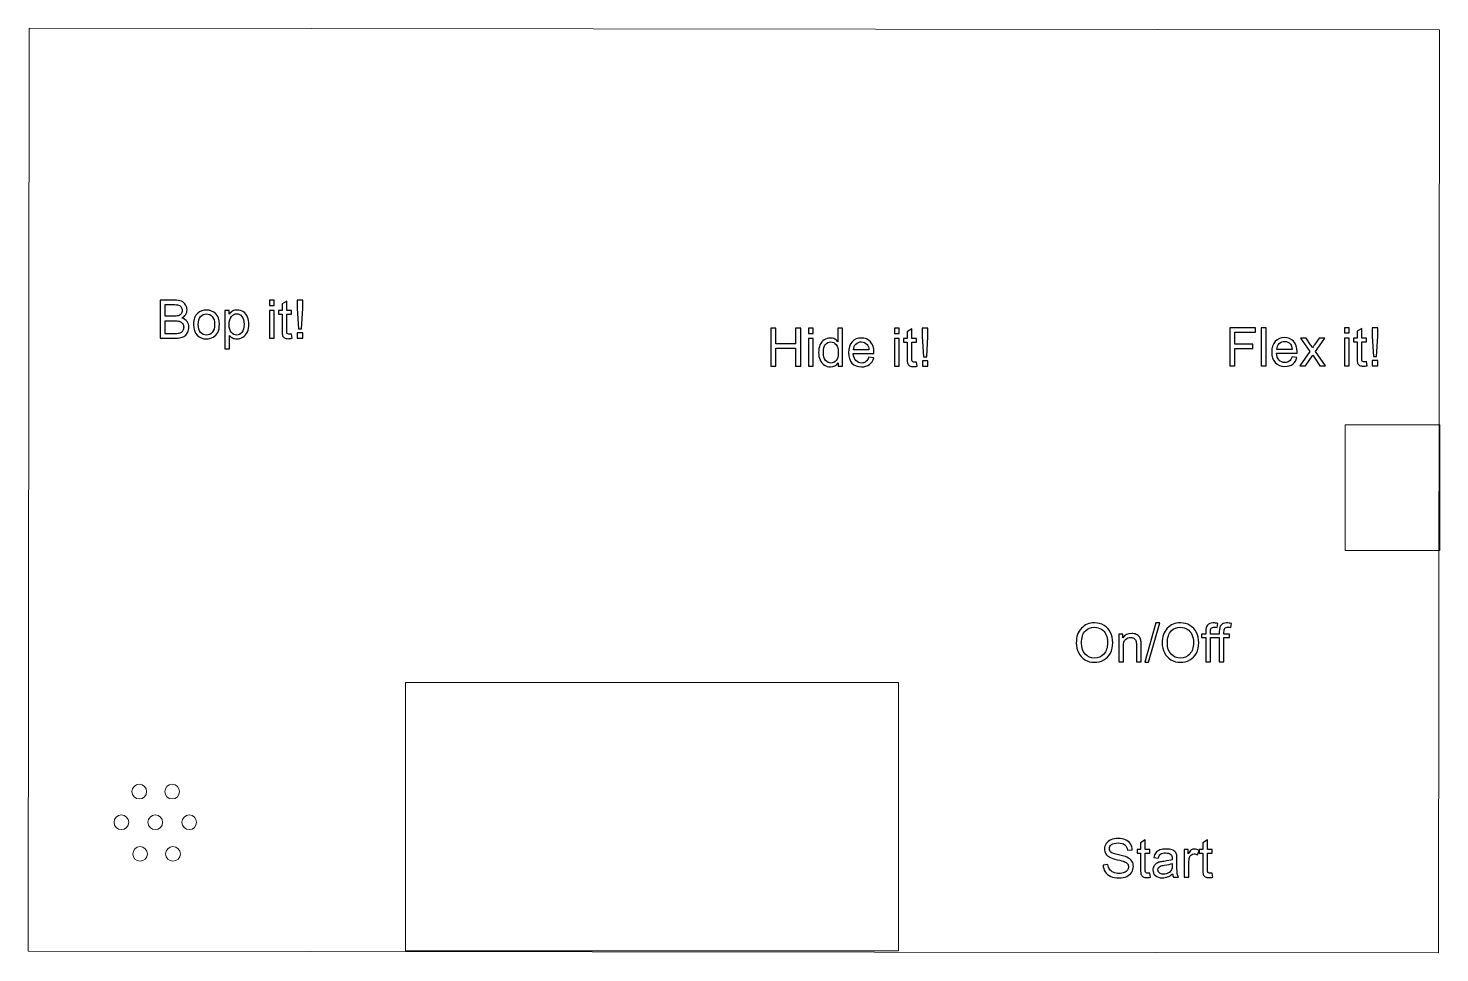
# Model space of a CAD drawing. Header units: inches. Extents: x -3.37 to 3.25, y 0.56 to 4.9.
import ezdxf

# ---------------------------------------------------------------- set-up
doc = ezdxf.new("R2010")
doc.units = ezdxf.units.IN
doc.header["$MEASUREMENT"] = 0
doc.layers.add('Layer 1', color=7, linetype='Continuous')

msp = doc.modelspace()

# ---------------------------------------------------------------- linework, layer by layer
at = {"layer": 'Layer 1', "color": 250, "lineweight": 18}
for points in [[(2.8032, 2.4487), (3.2461, 2.4487), (3.2461, 3.0392), (2.8032, 3.0392), (2.8032, 2.4487)], [(-1.6051, 0.5708), (0.7073, 0.5708), (0.7073, 1.8293), (-1.6051, 1.8293), (-1.6051, 0.5708)]]:
    msp.add_lwpolyline(points, close=True, dxfattribs=at)
for centre in [(-2.8531, 1.3179), (-2.6989, 1.3179), (-2.9372, 1.174), (-2.7781, 1.174), (-2.619, 1.174), (-2.8491, 1.0256), (-2.695, 1.0256)]:
    msp.add_ellipse(centre, major_axis=(0, 0.0344), ratio=1, dxfattribs=at)
msp.add_open_spline([(-3.3692, 4.8996), (-3.3692, 4.8996), (3.2449, 4.8924), (3.2449, 4.8924), (3.2449, 4.8924), (3.2402, 0.5616), (3.2402, 0.5616), (3.2402, 0.5616), (-3.374, 0.5689), (-3.374, 0.5689), (-3.374, 0.5689), (-3.3692, 4.8996), (-3.3692, 4.8996)], degree=3, knots=[0, 0, 0, 0, 0.25, 0.25, 0.25, 0.5, 0.5, 0.5, 0.75, 0.75, 0.75, 1, 1, 1, 1], dxfattribs=at)
at = {"layer": 'Layer 1', "color": 250}
for points, knots in [([(-2.7555, 3.4447), (-2.7555, 3.4447), (-2.7555, 3.6237), (-2.7555, 3.6237), (-2.7555, 3.6237), (-2.6884, 3.6237), (-2.6884, 3.6237), (-2.6747, 3.6237), (-2.6638, 3.6219), (-2.6555, 3.6182), (-2.6472, 3.6146), (-2.6408, 3.609), (-2.6361, 3.6015), (-2.6314, 3.594), (-2.629, 3.5861), (-2.629, 3.5779), (-2.629, 3.5702), (-2.6311, 3.563), (-2.6353, 3.5563), (-2.6394, 3.5495), (-2.6456, 3.5441), (-2.654, 3.5399), (-2.6432, 3.5367), (-2.6348, 3.5313), (-2.629, 3.5237), (-2.6232, 3.516), (-2.6203, 3.507), (-2.6203, 3.4966), (-2.6203, 3.4882), (-2.6221, 3.4804), (-2.6256, 3.4732), (-2.6292, 3.466), (-2.6335, 3.4604), (-2.6388, 3.4565), (-2.644, 3.4526), (-2.6505, 3.4497), (-2.6583, 3.4477), (-2.6662, 3.4457), (-2.6758, 3.4447), (-2.6873, 3.4447), (-2.6873, 3.4447), (-2.7555, 3.4447), (-2.7555, 3.4447)], [0, 0, 0, 0, 0.071429, 0.071429, 0.071429, 0.142857, 0.142857, 0.142857, 0.214286, 0.214286, 0.214286, 0.285714, 0.285714, 0.285714, 0.357143, 0.357143, 0.357143, 0.428571, 0.428571, 0.428571, 0.5, 0.5, 0.5, 0.571429, 0.571429, 0.571429, 0.642857, 0.642857, 0.642857, 0.714286, 0.714286, 0.714286, 0.785714, 0.785714, 0.785714, 0.857143, 0.857143, 0.857143, 0.928571, 0.928571, 0.928571, 1, 1, 1, 1]), ([(-2.7318, 3.5484), (-2.7318, 3.5484), (-2.6931, 3.5484), (-2.6931, 3.5484), (-2.6826, 3.5484), (-2.675, 3.5491), (-2.6705, 3.5505), (-2.6645, 3.5523), (-2.6599, 3.5553), (-2.6569, 3.5595), (-2.6538, 3.5636), (-2.6523, 3.5688), (-2.6523, 3.5751), (-2.6523, 3.5811), (-2.6537, 3.5863), (-2.6566, 3.5908), (-2.6594, 3.5954), (-2.6635, 3.5985), (-2.6688, 3.6002), (-2.6741, 3.6018), (-2.6832, 3.6027), (-2.696, 3.6027), (-2.696, 3.6027), (-2.7318, 3.6027), (-2.7318, 3.6027), (-2.7318, 3.6027), (-2.7318, 3.5484), (-2.7318, 3.5484)], [0, 0, 0, 0, 0.111111, 0.111111, 0.111111, 0.222222, 0.222222, 0.222222, 0.333333, 0.333333, 0.333333, 0.444444, 0.444444, 0.444444, 0.555556, 0.555556, 0.555556, 0.666667, 0.666667, 0.666667, 0.777778, 0.777778, 0.777778, 0.888889, 0.888889, 0.888889, 1, 1, 1, 1]), ([(-2.5988, 3.5095), (-2.5988, 3.5335), (-2.5921, 3.5512), (-2.5788, 3.5628), (-2.5676, 3.5724), (-2.554, 3.5772), (-2.538, 3.5772), (-2.5202, 3.5772), (-2.5056, 3.5713), (-2.4943, 3.5597), (-2.483, 3.548), (-2.4773, 3.5319), (-2.4773, 3.5114), (-2.4773, 3.4947), (-2.4798, 3.4816), (-2.4848, 3.4721), (-2.4898, 3.4625), (-2.4971, 3.4551), (-2.5067, 3.4498), (-2.5162, 3.4445), (-2.5267, 3.4419), (-2.538, 3.4419), (-2.5561, 3.4419), (-2.5708, 3.4477), (-2.582, 3.4593), (-2.5932, 3.471), (-2.5988, 3.4877), (-2.5988, 3.5095)], [0, 0, 0, 0, 0.111111, 0.111111, 0.111111, 0.222222, 0.222222, 0.222222, 0.333333, 0.333333, 0.333333, 0.444444, 0.444444, 0.444444, 0.555556, 0.555556, 0.555556, 0.666667, 0.666667, 0.666667, 0.777778, 0.777778, 0.777778, 0.888889, 0.888889, 0.888889, 1, 1, 1, 1]), ([(-2.4515, 3.3949), (-2.4515, 3.3949), (-2.4515, 3.5744), (-2.4515, 3.5744), (-2.4515, 3.5744), (-2.4315, 3.5744), (-2.4315, 3.5744), (-2.4315, 3.5744), (-2.4315, 3.5574), (-2.4315, 3.5574), (-2.4268, 3.564), (-2.4215, 3.5689), (-2.4155, 3.5722), (-2.4096, 3.5755), (-2.4024, 3.5772), (-2.3939, 3.5772), (-2.3828, 3.5772), (-2.3731, 3.5743), (-2.3646, 3.5686), (-2.3562, 3.563), (-2.3498, 3.5549), (-2.3455, 3.5446), (-2.3412, 3.5342), (-2.339, 3.5229), (-2.339, 3.5105), (-2.339, 3.4973), (-2.3414, 3.4854), (-2.3461, 3.4747), (-2.3509, 3.4642), (-2.3578, 3.456), (-2.3669, 3.4504), (-2.3759, 3.4447), (-2.3855, 3.4419), (-2.3955, 3.4419), (-2.4028, 3.4419), (-2.4094, 3.4435), (-2.4152, 3.4465), (-2.421, 3.4496), (-2.4257, 3.4535), (-2.4295, 3.4582), (-2.4295, 3.4582), (-2.4295, 3.3949), (-2.4295, 3.3949), (-2.4295, 3.3949), (-2.4515, 3.3949), (-2.4515, 3.3949)], [0, 0, 0, 0, 0.066667, 0.066667, 0.066667, 0.133333, 0.133333, 0.133333, 0.2, 0.2, 0.2, 0.266667, 0.266667, 0.266667, 0.333333, 0.333333, 0.333333, 0.4, 0.4, 0.4, 0.466667, 0.466667, 0.466667, 0.533333, 0.533333, 0.533333, 0.6, 0.6, 0.6, 0.666667, 0.666667, 0.666667, 0.733333, 0.733333, 0.733333, 0.8, 0.8, 0.8, 0.866667, 0.866667, 0.866667, 0.933333, 0.933333, 0.933333, 1, 1, 1, 1]), ([(-2.243, 3.5987), (-2.243, 3.5987), (-2.243, 3.6237), (-2.243, 3.6237), (-2.243, 3.6237), (-2.221, 3.6237), (-2.221, 3.6237), (-2.221, 3.6237), (-2.221, 3.5987), (-2.221, 3.5987), (-2.221, 3.5987), (-2.243, 3.5987), (-2.243, 3.5987)], [0, 0, 0, 0, 0.25, 0.25, 0.25, 0.5, 0.5, 0.5, 0.75, 0.75, 0.75, 1, 1, 1, 1]), ([(-2.1397, 3.4643), (-2.1397, 3.4643), (-2.1367, 3.4449), (-2.1367, 3.4449), (-2.1429, 3.4436), (-2.1484, 3.4429), (-2.1532, 3.4429), (-2.1612, 3.4429), (-2.1674, 3.4442), (-2.1718, 3.4467), (-2.1762, 3.4492), (-2.1792, 3.4525), (-2.181, 3.4567), (-2.1828, 3.4608), (-2.1837, 3.4695), (-2.1837, 3.4827), (-2.1837, 3.4827), (-2.1837, 3.5574), (-2.1837, 3.5574), (-2.1837, 3.5574), (-2.2, 3.5574), (-2.2, 3.5574), (-2.2, 3.5574), (-2.2, 3.5744), (-2.2, 3.5744), (-2.2, 3.5744), (-2.1837, 3.5744), (-2.1837, 3.5744), (-2.1837, 3.5744), (-2.1837, 3.6065), (-2.1837, 3.6065), (-2.1837, 3.6065), (-2.1617, 3.6197), (-2.1617, 3.6197), (-2.1617, 3.6197), (-2.1617, 3.5744), (-2.1617, 3.5744), (-2.1617, 3.5744), (-2.1397, 3.5744), (-2.1397, 3.5744), (-2.1397, 3.5744), (-2.1397, 3.5574), (-2.1397, 3.5574), (-2.1397, 3.5574), (-2.1617, 3.5574), (-2.1617, 3.5574), (-2.1617, 3.5574), (-2.1617, 3.4814), (-2.1617, 3.4814), (-2.1617, 3.4751), (-2.1613, 3.4711), (-2.1605, 3.4693), (-2.1598, 3.4675), (-2.1585, 3.4661), (-2.1568, 3.465), (-2.155, 3.464), (-2.1525, 3.4634), (-2.1493, 3.4634), (-2.1469, 3.4634), (-2.1437, 3.4637), (-2.1397, 3.4643)], [0, 0, 0, 0, 0.05, 0.05, 0.05, 0.1, 0.1, 0.1, 0.15, 0.15, 0.15, 0.2, 0.2, 0.2, 0.25, 0.25, 0.25, 0.3, 0.3, 0.3, 0.35, 0.35, 0.35, 0.4, 0.4, 0.4, 0.45, 0.45, 0.45, 0.5, 0.5, 0.5, 0.55, 0.55, 0.55, 0.6, 0.6, 0.6, 0.65, 0.65, 0.65, 0.7, 0.7, 0.7, 0.75, 0.75, 0.75, 0.8, 0.8, 0.8, 0.85, 0.85, 0.85, 0.9, 0.9, 0.9, 0.95, 0.95, 0.95, 1, 1, 1, 1]), ([(-2.1062, 3.4892), (-2.1062, 3.4892), (-2.113, 3.584), (-2.113, 3.584), (-2.113, 3.584), (-2.113, 3.6237), (-2.113, 3.6237), (-2.113, 3.6237), (-2.0857, 3.6237), (-2.0857, 3.6237), (-2.0857, 3.6237), (-2.0857, 3.584), (-2.0857, 3.584), (-2.0857, 3.584), (-2.092, 3.4892), (-2.092, 3.4892), (-2.092, 3.4892), (-2.1062, 3.4892), (-2.1062, 3.4892)], [0, 0, 0, 0, 0.166667, 0.166667, 0.166667, 0.333333, 0.333333, 0.333333, 0.5, 0.5, 0.5, 0.666667, 0.666667, 0.666667, 0.833333, 0.833333, 0.833333, 1, 1, 1, 1]), ([(-2.7318, 3.4657), (-2.7318, 3.4657), (-2.6872, 3.4657), (-2.6872, 3.4657), (-2.6795, 3.4657), (-2.6742, 3.466), (-2.671, 3.4665), (-2.6656, 3.4675), (-2.661, 3.4691), (-2.6574, 3.4714), (-2.6537, 3.4737), (-2.6507, 3.477), (-2.6483, 3.4814), (-2.646, 3.4858), (-2.6448, 3.4908), (-2.6448, 3.4965), (-2.6448, 3.5032), (-2.6465, 3.509), (-2.65, 3.514), (-2.6534, 3.519), (-2.6581, 3.5224), (-2.6642, 3.5244), (-2.6703, 3.5264), (-2.679, 3.5274), (-2.6904, 3.5274), (-2.6904, 3.5274), (-2.7318, 3.5274), (-2.7318, 3.5274), (-2.7318, 3.5274), (-2.7318, 3.4657), (-2.7318, 3.4657)], [0, 0, 0, 0, 0.1, 0.1, 0.1, 0.2, 0.2, 0.2, 0.3, 0.3, 0.3, 0.4, 0.4, 0.4, 0.5, 0.5, 0.5, 0.6, 0.6, 0.6, 0.7, 0.7, 0.7, 0.8, 0.8, 0.8, 0.9, 0.9, 0.9, 1, 1, 1, 1]), ([(-2.5763, 3.5095), (-2.5763, 3.4929), (-2.5727, 3.4805), (-2.5654, 3.4723), (-2.5581, 3.464), (-2.549, 3.4599), (-2.538, 3.4599), (-2.527, 3.4599), (-2.518, 3.464), (-2.5107, 3.4723), (-2.5034, 3.4806), (-2.4998, 3.4932), (-2.4998, 3.5102), (-2.4998, 3.5262), (-2.5035, 3.5383), (-2.5108, 3.5465), (-2.518, 3.5548), (-2.5271, 3.5589), (-2.538, 3.5589), (-2.549, 3.5589), (-2.5581, 3.5548), (-2.5654, 3.5466), (-2.5727, 3.5384), (-2.5763, 3.526), (-2.5763, 3.5095)], [0, 0, 0, 0, 0.125, 0.125, 0.125, 0.25, 0.25, 0.25, 0.375, 0.375, 0.375, 0.5, 0.5, 0.5, 0.625, 0.625, 0.625, 0.75, 0.75, 0.75, 0.875, 0.875, 0.875, 1, 1, 1, 1]), ([(-2.4315, 3.5087), (-2.4315, 3.4921), (-2.4281, 3.4798), (-2.4214, 3.4719), (-2.4147, 3.4639), (-2.4065, 3.4599), (-2.3969, 3.4599), (-2.3872, 3.4599), (-2.3788, 3.464), (-2.3719, 3.4723), (-2.365, 3.4805), (-2.3615, 3.4933), (-2.3615, 3.5106), (-2.3615, 3.5271), (-2.3649, 3.5394), (-2.3717, 3.5476), (-2.3785, 3.5558), (-2.3865, 3.5599), (-2.396, 3.5599), (-2.4053, 3.5599), (-2.4135, 3.5555), (-2.4207, 3.5468), (-2.4279, 3.5381), (-2.4315, 3.5254), (-2.4315, 3.5087)], [0, 0, 0, 0, 0.125, 0.125, 0.125, 0.25, 0.25, 0.25, 0.375, 0.375, 0.375, 0.5, 0.5, 0.5, 0.625, 0.625, 0.625, 0.75, 0.75, 0.75, 0.875, 0.875, 0.875, 1, 1, 1, 1]), ([(-2.243, 3.4447), (-2.243, 3.4447), (-2.243, 3.5744), (-2.243, 3.5744), (-2.243, 3.5744), (-2.221, 3.5744), (-2.221, 3.5744), (-2.221, 3.5744), (-2.221, 3.4447), (-2.221, 3.4447), (-2.221, 3.4447), (-2.243, 3.4447), (-2.243, 3.4447)], [0, 0, 0, 0, 0.25, 0.25, 0.25, 0.5, 0.5, 0.5, 0.75, 0.75, 0.75, 1, 1, 1, 1]), ([(-2.112, 3.4447), (-2.112, 3.4447), (-2.112, 3.4697), (-2.112, 3.4697), (-2.112, 3.4697), (-2.0867, 3.4697), (-2.0867, 3.4697), (-2.0867, 3.4697), (-2.0867, 3.4447), (-2.0867, 3.4447), (-2.0867, 3.4447), (-2.112, 3.4447), (-2.112, 3.4447)], [0, 0, 0, 0, 0.25, 0.25, 0.25, 0.5, 0.5, 0.5, 0.75, 0.75, 0.75, 1, 1, 1, 1]), ([(0.1088, 3.3135), (0.1088, 3.3135), (0.1088, 3.4925), (0.1088, 3.4925), (0.1088, 3.4925), (0.1325, 3.4925), (0.1325, 3.4925), (0.1325, 3.4925), (0.1325, 3.4188), (0.1325, 3.4188), (0.1325, 3.4188), (0.225, 3.4188), (0.225, 3.4188), (0.225, 3.4188), (0.225, 3.4925), (0.225, 3.4925), (0.225, 3.4925), (0.2488, 3.4925), (0.2488, 3.4925), (0.2488, 3.4925), (0.2488, 3.3135), (0.2488, 3.3135), (0.2488, 3.3135), (0.225, 3.3135), (0.225, 3.3135), (0.225, 3.3135), (0.225, 3.3978), (0.225, 3.3978), (0.225, 3.3978), (0.1325, 3.3978), (0.1325, 3.3978), (0.1325, 3.3978), (0.1325, 3.3135), (0.1325, 3.3135), (0.1325, 3.3135), (0.1088, 3.3135), (0.1088, 3.3135)], [0, 0, 0, 0, 0.083333, 0.083333, 0.083333, 0.166667, 0.166667, 0.166667, 0.25, 0.25, 0.25, 0.333333, 0.333333, 0.333333, 0.416667, 0.416667, 0.416667, 0.5, 0.5, 0.5, 0.583333, 0.583333, 0.583333, 0.666667, 0.666667, 0.666667, 0.75, 0.75, 0.75, 0.833333, 0.833333, 0.833333, 0.916667, 0.916667, 0.916667, 1, 1, 1, 1]), ([(0.2856, 3.4675), (0.2856, 3.4675), (0.2856, 3.4925), (0.2856, 3.4925), (0.2856, 3.4925), (0.3076, 3.4925), (0.3076, 3.4925), (0.3076, 3.4925), (0.3076, 3.4675), (0.3076, 3.4675), (0.3076, 3.4675), (0.2856, 3.4675), (0.2856, 3.4675)], [0, 0, 0, 0, 0.25, 0.25, 0.25, 0.5, 0.5, 0.5, 0.75, 0.75, 0.75, 1, 1, 1, 1]), ([(0.2856, 3.3135), (0.2856, 3.3135), (0.2856, 3.4433), (0.2856, 3.4433), (0.2856, 3.4433), (0.3076, 3.4433), (0.3076, 3.4433), (0.3076, 3.4433), (0.3076, 3.3135), (0.3076, 3.3135), (0.3076, 3.3135), (0.2856, 3.3135), (0.2856, 3.3135)], [0, 0, 0, 0, 0.25, 0.25, 0.25, 0.5, 0.5, 0.5, 0.75, 0.75, 0.75, 1, 1, 1, 1]), ([(0.4249, 3.3135), (0.4249, 3.3135), (0.4249, 3.33), (0.4249, 3.33), (0.4167, 3.3172), (0.4046, 3.3108), (0.3886, 3.3108), (0.3783, 3.3108), (0.3688, 3.3136), (0.3602, 3.3193), (0.3515, 3.325), (0.3448, 3.333), (0.34, 3.3431), (0.3352, 3.3533), (0.3329, 3.365), (0.3329, 3.3783), (0.3329, 3.3912), (0.335, 3.4029), (0.3393, 3.4135), (0.3437, 3.424), (0.3501, 3.432), (0.3587, 3.4376), (0.3673, 3.4432), (0.377, 3.446), (0.3876, 3.446), (0.3955, 3.446), (0.4024, 3.4444), (0.4085, 3.4411), (0.4146, 3.4378), (0.4195, 3.4335), (0.4234, 3.4282), (0.4234, 3.4282), (0.4234, 3.4925), (0.4234, 3.4925), (0.4234, 3.4925), (0.4454, 3.4925), (0.4454, 3.4925), (0.4454, 3.4925), (0.4454, 3.3135), (0.4454, 3.3135), (0.4454, 3.3135), (0.4249, 3.3135), (0.4249, 3.3135)], [0, 0, 0, 0, 0.071429, 0.071429, 0.071429, 0.142857, 0.142857, 0.142857, 0.214286, 0.214286, 0.214286, 0.285714, 0.285714, 0.285714, 0.357143, 0.357143, 0.357143, 0.428571, 0.428571, 0.428571, 0.5, 0.5, 0.5, 0.571429, 0.571429, 0.571429, 0.642857, 0.642857, 0.642857, 0.714286, 0.714286, 0.714286, 0.785714, 0.785714, 0.785714, 0.857143, 0.857143, 0.857143, 0.928571, 0.928571, 0.928571, 1, 1, 1, 1]), ([(0.5687, 3.3555), (0.5687, 3.3555), (0.5914, 3.3525), (0.5914, 3.3525), (0.5879, 3.3393), (0.5812, 3.329), (0.5716, 3.3217), (0.5619, 3.3145), (0.5496, 3.3108), (0.5345, 3.3108), (0.5156, 3.3108), (0.5006, 3.3166), (0.4895, 3.3283), (0.4785, 3.3399), (0.4729, 3.3563), (0.4729, 3.3773), (0.4729, 3.3991), (0.4785, 3.416), (0.4897, 3.428), (0.5009, 3.44), (0.5155, 3.446), (0.5333, 3.446), (0.5506, 3.446), (0.5647, 3.4402), (0.5757, 3.4284), (0.5867, 3.4166), (0.5922, 3.4), (0.5922, 3.3786), (0.5922, 3.3773), (0.5921, 3.3754), (0.592, 3.3728), (0.592, 3.3728), (0.4954, 3.3728), (0.4954, 3.3728), (0.4962, 3.3586), (0.5002, 3.3477), (0.5075, 3.3401), (0.5147, 3.3326), (0.5237, 3.3288), (0.5345, 3.3288), (0.5426, 3.3288), (0.5495, 3.3309), (0.5551, 3.3352), (0.5608, 3.3394), (0.5653, 3.3462), (0.5687, 3.3555)], [0, 0, 0, 0, 0.066667, 0.066667, 0.066667, 0.133333, 0.133333, 0.133333, 0.2, 0.2, 0.2, 0.266667, 0.266667, 0.266667, 0.333333, 0.333333, 0.333333, 0.4, 0.4, 0.4, 0.466667, 0.466667, 0.466667, 0.533333, 0.533333, 0.533333, 0.6, 0.6, 0.6, 0.666667, 0.666667, 0.666667, 0.733333, 0.733333, 0.733333, 0.8, 0.8, 0.8, 0.866667, 0.866667, 0.866667, 0.933333, 0.933333, 0.933333, 1, 1, 1, 1]), ([(0.6887, 3.4675), (0.6887, 3.4675), (0.6887, 3.4925), (0.6887, 3.4925), (0.6887, 3.4925), (0.7107, 3.4925), (0.7107, 3.4925), (0.7107, 3.4925), (0.7107, 3.4675), (0.7107, 3.4675), (0.7107, 3.4675), (0.6887, 3.4675), (0.6887, 3.4675)], [0, 0, 0, 0, 0.25, 0.25, 0.25, 0.5, 0.5, 0.5, 0.75, 0.75, 0.75, 1, 1, 1, 1]), ([(0.6887, 3.3135), (0.6887, 3.3135), (0.6887, 3.4433), (0.6887, 3.4433), (0.6887, 3.4433), (0.7107, 3.4433), (0.7107, 3.4433), (0.7107, 3.4433), (0.7107, 3.3135), (0.7107, 3.3135), (0.7107, 3.3135), (0.6887, 3.3135), (0.6887, 3.3135)], [0, 0, 0, 0, 0.25, 0.25, 0.25, 0.5, 0.5, 0.5, 0.75, 0.75, 0.75, 1, 1, 1, 1]), ([(0.792, 3.3332), (0.792, 3.3332), (0.795, 3.3137), (0.795, 3.3137), (0.7888, 3.3125), (0.7832, 3.3118), (0.7784, 3.3118), (0.7705, 3.3118), (0.7643, 3.313), (0.7599, 3.3156), (0.7555, 3.3181), (0.7524, 3.3214), (0.7506, 3.3255), (0.7488, 3.3297), (0.748, 3.3383), (0.748, 3.3515), (0.748, 3.3515), (0.748, 3.4263), (0.748, 3.4263), (0.748, 3.4263), (0.7317, 3.4263), (0.7317, 3.4263), (0.7317, 3.4263), (0.7317, 3.4433), (0.7317, 3.4433), (0.7317, 3.4433), (0.748, 3.4433), (0.748, 3.4433), (0.748, 3.4433), (0.748, 3.4754), (0.748, 3.4754), (0.748, 3.4754), (0.77, 3.4886), (0.77, 3.4886), (0.77, 3.4886), (0.77, 3.4433), (0.77, 3.4433), (0.77, 3.4433), (0.792, 3.4433), (0.792, 3.4433), (0.792, 3.4433), (0.792, 3.4263), (0.792, 3.4263), (0.792, 3.4263), (0.77, 3.4263), (0.77, 3.4263), (0.77, 3.4263), (0.77, 3.3503), (0.77, 3.3503), (0.77, 3.344), (0.7703, 3.34), (0.7711, 3.3382), (0.7719, 3.3364), (0.7731, 3.335), (0.7749, 3.3339), (0.7766, 3.3328), (0.7791, 3.3323), (0.7824, 3.3323), (0.7848, 3.3323), (0.788, 3.3326), (0.792, 3.3332)], [0, 0, 0, 0, 0.05, 0.05, 0.05, 0.1, 0.1, 0.1, 0.15, 0.15, 0.15, 0.2, 0.2, 0.2, 0.25, 0.25, 0.25, 0.3, 0.3, 0.3, 0.35, 0.35, 0.35, 0.4, 0.4, 0.4, 0.45, 0.45, 0.45, 0.5, 0.5, 0.5, 0.55, 0.55, 0.55, 0.6, 0.6, 0.6, 0.65, 0.65, 0.65, 0.7, 0.7, 0.7, 0.75, 0.75, 0.75, 0.8, 0.8, 0.8, 0.85, 0.85, 0.85, 0.9, 0.9, 0.9, 0.95, 0.95, 0.95, 1, 1, 1, 1]), ([(0.8254, 3.358), (0.8254, 3.358), (0.8187, 3.4529), (0.8187, 3.4529), (0.8187, 3.4529), (0.8187, 3.4925), (0.8187, 3.4925), (0.8187, 3.4925), (0.8459, 3.4925), (0.8459, 3.4925), (0.8459, 3.4925), (0.8459, 3.4529), (0.8459, 3.4529), (0.8459, 3.4529), (0.8397, 3.358), (0.8397, 3.358), (0.8397, 3.358), (0.8254, 3.358), (0.8254, 3.358)], [0, 0, 0, 0, 0.166667, 0.166667, 0.166667, 0.333333, 0.333333, 0.333333, 0.5, 0.5, 0.5, 0.666667, 0.666667, 0.666667, 0.833333, 0.833333, 0.833333, 1, 1, 1, 1]), ([(2.261, 3.3156), (2.261, 3.3156), (2.261, 3.4946), (2.261, 3.4946), (2.261, 3.4946), (2.3818, 3.4946), (2.3818, 3.4946), (2.3818, 3.4946), (2.3818, 3.4736), (2.3818, 3.4736), (2.3818, 3.4736), (2.2848, 3.4736), (2.2848, 3.4736), (2.2848, 3.4736), (2.2848, 3.4179), (2.2848, 3.4179), (2.2848, 3.4179), (2.3688, 3.4179), (2.3688, 3.4179), (2.3688, 3.4179), (2.3688, 3.3969), (2.3688, 3.3969), (2.3688, 3.3969), (2.2848, 3.3969), (2.2848, 3.3969), (2.2848, 3.3969), (2.2848, 3.3156), (2.2848, 3.3156), (2.2848, 3.3156), (2.261, 3.3156), (2.261, 3.3156)], [0, 0, 0, 0, 0.1, 0.1, 0.1, 0.2, 0.2, 0.2, 0.3, 0.3, 0.3, 0.4, 0.4, 0.4, 0.5, 0.5, 0.5, 0.6, 0.6, 0.6, 0.7, 0.7, 0.7, 0.8, 0.8, 0.8, 0.9, 0.9, 0.9, 1, 1, 1, 1]), ([(2.4092, 3.3156), (2.4092, 3.3156), (2.4092, 3.4946), (2.4092, 3.4946), (2.4092, 3.4946), (2.4312, 3.4946), (2.4312, 3.4946), (2.4312, 3.4946), (2.4312, 3.3156), (2.4312, 3.3156), (2.4312, 3.3156), (2.4092, 3.3156), (2.4092, 3.3156)], [0, 0, 0, 0, 0.25, 0.25, 0.25, 0.5, 0.5, 0.5, 0.75, 0.75, 0.75, 1, 1, 1, 1]), ([(2.5538, 3.3576), (2.5538, 3.3576), (2.5765, 3.3546), (2.5765, 3.3546), (2.573, 3.3414), (2.5664, 3.3311), (2.5567, 3.3239), (2.547, 3.3166), (2.5347, 3.3129), (2.5197, 3.3129), (2.5007, 3.3129), (2.4857, 3.3187), (2.4747, 3.3304), (2.4636, 3.342), (2.458, 3.3584), (2.458, 3.3794), (2.458, 3.4012), (2.4636, 3.4181), (2.4748, 3.4301), (2.486, 3.4421), (2.5006, 3.4481), (2.5185, 3.4481), (2.5357, 3.4481), (2.5499, 3.4423), (2.5608, 3.4305), (2.5718, 3.4187), (2.5773, 3.4021), (2.5773, 3.3807), (2.5773, 3.3794), (2.5772, 3.3775), (2.5772, 3.3749), (2.5772, 3.3749), (2.4805, 3.3749), (2.4805, 3.3749), (2.4814, 3.3607), (2.4854, 3.3498), (2.4926, 3.3422), (2.4998, 3.3347), (2.5089, 3.3309), (2.5197, 3.3309), (2.5277, 3.3309), (2.5346, 3.333), (2.5402, 3.3373), (2.546, 3.3415), (2.5505, 3.3483), (2.5538, 3.3576)], [0, 0, 0, 0, 0.066667, 0.066667, 0.066667, 0.133333, 0.133333, 0.133333, 0.2, 0.2, 0.2, 0.266667, 0.266667, 0.266667, 0.333333, 0.333333, 0.333333, 0.4, 0.4, 0.4, 0.466667, 0.466667, 0.466667, 0.533333, 0.533333, 0.533333, 0.6, 0.6, 0.6, 0.666667, 0.666667, 0.666667, 0.733333, 0.733333, 0.733333, 0.8, 0.8, 0.8, 0.866667, 0.866667, 0.866667, 0.933333, 0.933333, 0.933333, 1, 1, 1, 1]), ([(2.5893, 3.3156), (2.5893, 3.3156), (2.6367, 3.3829), (2.6367, 3.3829), (2.6367, 3.3829), (2.5928, 3.4454), (2.5928, 3.4454), (2.5928, 3.4454), (2.6199, 3.4454), (2.6199, 3.4454), (2.6199, 3.4454), (2.6404, 3.4148), (2.6404, 3.4148), (2.6442, 3.409), (2.6472, 3.4044), (2.6493, 3.4007), (2.653, 3.4059), (2.6563, 3.4106), (2.6593, 3.4148), (2.6593, 3.4148), (2.6808, 3.4454), (2.6808, 3.4454), (2.6808, 3.4454), (2.7077, 3.4454), (2.7077, 3.4454), (2.7077, 3.4454), (2.6636, 3.3829), (2.6636, 3.3829), (2.6636, 3.3829), (2.7106, 3.3156), (2.7106, 3.3156), (2.7106, 3.3156), (2.6838, 3.3156), (2.6838, 3.3156), (2.6838, 3.3156), (2.657, 3.3556), (2.657, 3.3556), (2.657, 3.3556), (2.6509, 3.3653), (2.6509, 3.3653), (2.6509, 3.3653), (2.6162, 3.3156), (2.6162, 3.3156), (2.6162, 3.3156), (2.5893, 3.3156), (2.5893, 3.3156)], [0, 0, 0, 0, 0.066667, 0.066667, 0.066667, 0.133333, 0.133333, 0.133333, 0.2, 0.2, 0.2, 0.266667, 0.266667, 0.266667, 0.333333, 0.333333, 0.333333, 0.4, 0.4, 0.4, 0.466667, 0.466667, 0.466667, 0.533333, 0.533333, 0.533333, 0.6, 0.6, 0.6, 0.666667, 0.666667, 0.666667, 0.733333, 0.733333, 0.733333, 0.8, 0.8, 0.8, 0.866667, 0.866667, 0.866667, 0.933333, 0.933333, 0.933333, 1, 1, 1, 1]), ([(2.7988, 3.4696), (2.7988, 3.4696), (2.7988, 3.4946), (2.7988, 3.4946), (2.7988, 3.4946), (2.8208, 3.4946), (2.8208, 3.4946), (2.8208, 3.4946), (2.8208, 3.4696), (2.8208, 3.4696), (2.8208, 3.4696), (2.7988, 3.4696), (2.7988, 3.4696)], [0, 0, 0, 0, 0.25, 0.25, 0.25, 0.5, 0.5, 0.5, 0.75, 0.75, 0.75, 1, 1, 1, 1]), ([(2.7988, 3.3156), (2.7988, 3.3156), (2.7988, 3.4454), (2.7988, 3.4454), (2.7988, 3.4454), (2.8208, 3.4454), (2.8208, 3.4454), (2.8208, 3.4454), (2.8208, 3.3156), (2.8208, 3.3156), (2.8208, 3.3156), (2.7988, 3.3156), (2.7988, 3.3156)], [0, 0, 0, 0, 0.25, 0.25, 0.25, 0.5, 0.5, 0.5, 0.75, 0.75, 0.75, 1, 1, 1, 1]), ([(2.9021, 3.3353), (2.9021, 3.3353), (2.9051, 3.3159), (2.9051, 3.3159), (2.8989, 3.3146), (2.8934, 3.3139), (2.8885, 3.3139), (2.8806, 3.3139), (2.8744, 3.3151), (2.87, 3.3177), (2.8656, 3.3202), (2.8625, 3.3235), (2.8608, 3.3276), (2.859, 3.3318), (2.8581, 3.3404), (2.8581, 3.3536), (2.8581, 3.3536), (2.8581, 3.4284), (2.8581, 3.4284), (2.8581, 3.4284), (2.8418, 3.4284), (2.8418, 3.4284), (2.8418, 3.4284), (2.8418, 3.4454), (2.8418, 3.4454), (2.8418, 3.4454), (2.8581, 3.4454), (2.8581, 3.4454), (2.8581, 3.4454), (2.8581, 3.4775), (2.8581, 3.4775), (2.8581, 3.4775), (2.8801, 3.4907), (2.8801, 3.4907), (2.8801, 3.4907), (2.8801, 3.4454), (2.8801, 3.4454), (2.8801, 3.4454), (2.9021, 3.4454), (2.9021, 3.4454), (2.9021, 3.4454), (2.9021, 3.4284), (2.9021, 3.4284), (2.9021, 3.4284), (2.8801, 3.4284), (2.8801, 3.4284), (2.8801, 3.4284), (2.8801, 3.3524), (2.8801, 3.3524), (2.8801, 3.3461), (2.8805, 3.3421), (2.8813, 3.3403), (2.882, 3.3385), (2.8833, 3.3371), (2.885, 3.336), (2.8868, 3.3349), (2.8893, 3.3344), (2.8925, 3.3344), (2.8949, 3.3344), (2.8981, 3.3347), (2.9021, 3.3353)], [0, 0, 0, 0, 0.05, 0.05, 0.05, 0.1, 0.1, 0.1, 0.15, 0.15, 0.15, 0.2, 0.2, 0.2, 0.25, 0.25, 0.25, 0.3, 0.3, 0.3, 0.35, 0.35, 0.35, 0.4, 0.4, 0.4, 0.45, 0.45, 0.45, 0.5, 0.5, 0.5, 0.55, 0.55, 0.55, 0.6, 0.6, 0.6, 0.65, 0.65, 0.65, 0.7, 0.7, 0.7, 0.75, 0.75, 0.75, 0.8, 0.8, 0.8, 0.85, 0.85, 0.85, 0.9, 0.9, 0.9, 0.95, 0.95, 0.95, 1, 1, 1, 1]), ([(2.9355, 3.3601), (2.9355, 3.3601), (2.9288, 3.455), (2.9288, 3.455), (2.9288, 3.455), (2.9288, 3.4946), (2.9288, 3.4946), (2.9288, 3.4946), (2.956, 3.4946), (2.956, 3.4946), (2.956, 3.4946), (2.956, 3.455), (2.956, 3.455), (2.956, 3.455), (2.9498, 3.3601), (2.9498, 3.3601), (2.9498, 3.3601), (2.9355, 3.3601), (2.9355, 3.3601)], [0, 0, 0, 0, 0.166667, 0.166667, 0.166667, 0.333333, 0.333333, 0.333333, 0.5, 0.5, 0.5, 0.666667, 0.666667, 0.666667, 0.833333, 0.833333, 0.833333, 1, 1, 1, 1]), ([(0.3554, 3.3782), (0.3554, 3.3617), (0.3589, 3.3493), (0.3659, 3.3411), (0.3729, 3.3329), (0.3812, 3.3288), (0.3907, 3.3288), (0.4004, 3.3288), (0.4085, 3.3327), (0.4153, 3.3405), (0.422, 3.3484), (0.4254, 3.3603), (0.4254, 3.3764), (0.4254, 3.3941), (0.422, 3.4071), (0.4151, 3.4154), (0.4082, 3.4237), (0.3998, 3.4278), (0.3897, 3.4278), (0.38, 3.4278), (0.3718, 3.4238), (0.3652, 3.4159), (0.3587, 3.4079), (0.3554, 3.3954), (0.3554, 3.3782)], [0, 0, 0, 0, 0.125, 0.125, 0.125, 0.25, 0.25, 0.25, 0.375, 0.375, 0.375, 0.5, 0.5, 0.5, 0.625, 0.625, 0.625, 0.75, 0.75, 0.75, 0.875, 0.875, 0.875, 1, 1, 1, 1]), ([(0.4967, 3.3908), (0.4967, 3.3908), (0.5689, 3.3908), (0.5689, 3.3908), (0.568, 3.4017), (0.5652, 3.4099), (0.5606, 3.4153), (0.5537, 3.4238), (0.5446, 3.428), (0.5335, 3.428), (0.5234, 3.428), (0.5149, 3.4247), (0.508, 3.4179), (0.5012, 3.4112), (0.4974, 3.4021), (0.4967, 3.3908)], [0, 0, 0, 0, 0.2, 0.2, 0.2, 0.4, 0.4, 0.4, 0.6, 0.6, 0.6, 0.8, 0.8, 0.8, 1, 1, 1, 1]), ([(2.4818, 3.3929), (2.4818, 3.3929), (2.554, 3.3929), (2.554, 3.3929), (2.5531, 3.4038), (2.5503, 3.412), (2.5457, 3.4174), (2.5388, 3.4259), (2.5297, 3.4301), (2.5186, 3.4301), (2.5085, 3.4301), (2.5, 3.4268), (2.4932, 3.42), (2.4863, 3.4133), (2.4825, 3.4042), (2.4818, 3.3929)], [0, 0, 0, 0, 0.2, 0.2, 0.2, 0.4, 0.4, 0.4, 0.6, 0.6, 0.6, 0.8, 0.8, 0.8, 1, 1, 1, 1]), ([(0.8197, 3.3135), (0.8197, 3.3135), (0.8197, 3.3385), (0.8197, 3.3385), (0.8197, 3.3385), (0.8449, 3.3385), (0.8449, 3.3385), (0.8449, 3.3385), (0.8449, 3.3135), (0.8449, 3.3135), (0.8449, 3.3135), (0.8197, 3.3135), (0.8197, 3.3135)], [0, 0, 0, 0, 0.25, 0.25, 0.25, 0.5, 0.5, 0.5, 0.75, 0.75, 0.75, 1, 1, 1, 1]), ([(2.9298, 3.3156), (2.9298, 3.3156), (2.9298, 3.3406), (2.9298, 3.3406), (2.9298, 3.3406), (2.955, 3.3406), (2.955, 3.3406), (2.955, 3.3406), (2.955, 3.3156), (2.955, 3.3156), (2.955, 3.3156), (2.9298, 3.3156), (2.9298, 3.3156)], [0, 0, 0, 0, 0.25, 0.25, 0.25, 0.5, 0.5, 0.5, 0.75, 0.75, 0.75, 1, 1, 1, 1]), ([(1.5413, 2.0145), (1.5413, 2.0442), (1.5493, 2.0675), (1.5652, 2.0842), (1.5812, 2.101), (1.6018, 2.1094), (1.627, 2.1094), (1.6436, 2.1094), (1.6585, 2.1055), (1.6717, 2.0976), (1.685, 2.0897), (1.6951, 2.0787), (1.7021, 2.0646), (1.709, 2.0505), (1.7125, 2.0345), (1.7125, 2.0166), (1.7125, 1.9985), (1.7089, 1.9822), (1.7015, 1.968), (1.6942, 1.9536), (1.6838, 1.9428), (1.6704, 1.9355), (1.657, 1.9281), (1.6425, 1.9244), (1.6269, 1.9244), (1.61, 1.9244), (1.595, 1.9285), (1.5817, 1.9366), (1.5685, 1.9447), (1.5584, 1.9558), (1.5515, 1.9699), (1.5447, 1.984), (1.5413, 1.9988), (1.5413, 2.0145)], [0, 0, 0, 0, 0.090909, 0.090909, 0.090909, 0.181818, 0.181818, 0.181818, 0.272727, 0.272727, 0.272727, 0.363636, 0.363636, 0.363636, 0.454545, 0.454545, 0.454545, 0.545455, 0.545455, 0.545455, 0.636364, 0.636364, 0.636364, 0.727273, 0.727273, 0.727273, 0.818182, 0.818182, 0.818182, 0.909091, 0.909091, 0.909091, 1, 1, 1, 1]), ([(1.5658, 2.0141), (1.5658, 1.9926), (1.5716, 1.9756), (1.5832, 1.9632), (1.5947, 1.9509), (1.6093, 1.9447), (1.6268, 1.9447), (1.6446, 1.9447), (1.6592, 1.9509), (1.6708, 1.9634), (1.6823, 1.9759), (1.688, 1.9937), (1.688, 2.0167), (1.688, 2.0312), (1.6856, 2.0439), (1.6807, 2.0547), (1.6757, 2.0656), (1.6685, 2.074), (1.6591, 2.08), (1.6496, 2.0859), (1.639, 2.0889), (1.6272, 2.0889), (1.6104, 2.0889), (1.596, 2.0832), (1.5839, 2.0717), (1.5718, 2.0602), (1.5658, 2.041), (1.5658, 2.0141)], [0, 0, 0, 0, 0.111111, 0.111111, 0.111111, 0.222222, 0.222222, 0.222222, 0.333333, 0.333333, 0.333333, 0.444444, 0.444444, 0.444444, 0.555556, 0.555556, 0.555556, 0.666667, 0.666667, 0.666667, 0.777778, 0.777778, 0.777778, 0.888889, 0.888889, 0.888889, 1, 1, 1, 1]), ([(1.7402, 1.9274), (1.7402, 1.9274), (1.7402, 2.0572), (1.7402, 2.0572), (1.7402, 2.0572), (1.76, 2.0572), (1.76, 2.0572), (1.76, 2.0572), (1.76, 2.0387), (1.76, 2.0387), (1.7695, 2.0529), (1.7832, 2.0599), (1.8012, 2.0599), (1.809, 2.0599), (1.8162, 2.0585), (1.8227, 2.0557), (1.8293, 2.0529), (1.8342, 2.0492), (1.8375, 2.0447), (1.8407, 2.0401), (1.843, 2.0347), (1.8443, 2.0285), (1.8451, 2.0244), (1.8455, 2.0172), (1.8455, 2.0071), (1.8455, 2.0071), (1.8455, 1.9274), (1.8455, 1.9274), (1.8455, 1.9274), (1.8235, 1.9274), (1.8235, 1.9274), (1.8235, 1.9274), (1.8235, 2.0062), (1.8235, 2.0062), (1.8235, 2.0152), (1.8227, 2.0219), (1.821, 2.0263), (1.8192, 2.0307), (1.8162, 2.0343), (1.8119, 2.037), (1.8075, 2.0396), (1.8024, 2.0409), (1.7966, 2.0409), (1.7872, 2.0409), (1.7792, 2.038), (1.7724, 2.032), (1.7656, 2.0261), (1.7622, 2.0148), (1.7622, 1.9982), (1.7622, 1.9982), (1.7622, 1.9274), (1.7622, 1.9274), (1.7622, 1.9274), (1.7402, 1.9274), (1.7402, 1.9274)], [0, 0, 0, 0, 0.055556, 0.055556, 0.055556, 0.111111, 0.111111, 0.111111, 0.166667, 0.166667, 0.166667, 0.222222, 0.222222, 0.222222, 0.277778, 0.277778, 0.277778, 0.333333, 0.333333, 0.333333, 0.388889, 0.388889, 0.388889, 0.444444, 0.444444, 0.444444, 0.5, 0.5, 0.5, 0.555556, 0.555556, 0.555556, 0.611111, 0.611111, 0.611111, 0.666667, 0.666667, 0.666667, 0.722222, 0.722222, 0.722222, 0.777778, 0.777778, 0.777778, 0.833333, 0.833333, 0.833333, 0.888889, 0.888889, 0.888889, 0.944444, 0.944444, 0.944444, 1, 1, 1, 1]), ([(1.8628, 1.9244), (1.8628, 1.9244), (1.9148, 2.1094), (1.9148, 2.1094), (1.9148, 2.1094), (1.9325, 2.1094), (1.9325, 2.1094), (1.9325, 2.1094), (1.8805, 1.9244), (1.8805, 1.9244), (1.8805, 1.9244), (1.8628, 1.9244), (1.8628, 1.9244)], [0, 0, 0, 0, 0.25, 0.25, 0.25, 0.5, 0.5, 0.5, 0.75, 0.75, 0.75, 1, 1, 1, 1]), ([(1.9442, 2.0145), (1.9442, 2.0442), (1.9522, 2.0675), (1.9682, 2.0842), (1.9842, 2.101), (2.0047, 2.1094), (2.03, 2.1094), (2.0465, 2.1094), (2.0614, 2.1055), (2.0747, 2.0976), (2.088, 2.0897), (2.0981, 2.0787), (2.105, 2.0646), (2.112, 2.0505), (2.1155, 2.0345), (2.1155, 2.0166), (2.1155, 1.9985), (2.1118, 1.9822), (2.1045, 1.968), (2.0972, 1.9536), (2.0868, 1.9428), (2.0734, 1.9355), (2.0599, 1.9281), (2.0454, 1.9244), (2.0299, 1.9244), (2.013, 1.9244), (1.998, 1.9285), (1.9847, 1.9366), (1.9714, 1.9447), (1.9613, 1.9558), (1.9545, 1.9699), (1.9477, 1.984), (1.9442, 1.9988), (1.9442, 2.0145)], [0, 0, 0, 0, 0.090909, 0.090909, 0.090909, 0.181818, 0.181818, 0.181818, 0.272727, 0.272727, 0.272727, 0.363636, 0.363636, 0.363636, 0.454545, 0.454545, 0.454545, 0.545455, 0.545455, 0.545455, 0.636364, 0.636364, 0.636364, 0.727273, 0.727273, 0.727273, 0.818182, 0.818182, 0.818182, 0.909091, 0.909091, 0.909091, 1, 1, 1, 1]), ([(1.9687, 2.0141), (1.9687, 1.9926), (1.9745, 1.9756), (1.9861, 1.9632), (1.9977, 1.9509), (2.0122, 1.9447), (2.0297, 1.9447), (2.0476, 1.9447), (2.0622, 1.9509), (2.0737, 1.9634), (2.0852, 1.9759), (2.091, 1.9937), (2.091, 2.0167), (2.091, 2.0312), (2.0885, 2.0439), (2.0836, 2.0547), (2.0787, 2.0656), (2.0715, 2.074), (2.062, 2.08), (2.0525, 2.0859), (2.0419, 2.0889), (2.0301, 2.0889), (2.0134, 2.0889), (1.999, 2.0832), (1.9869, 2.0717), (1.9748, 2.0602), (1.9687, 2.041), (1.9687, 2.0141)], [0, 0, 0, 0, 0.111111, 0.111111, 0.111111, 0.222222, 0.222222, 0.222222, 0.333333, 0.333333, 0.333333, 0.444444, 0.444444, 0.444444, 0.555556, 0.555556, 0.555556, 0.666667, 0.666667, 0.666667, 0.777778, 0.777778, 0.777778, 0.888889, 0.888889, 0.888889, 1, 1, 1, 1]), ([(2.212, 1.9274), (2.212, 1.9274), (2.212, 2.0402), (2.212, 2.0402), (2.212, 2.0402), (2.1705, 2.0402), (2.1705, 2.0402), (2.1705, 2.0402), (2.1705, 1.9274), (2.1705, 1.9274), (2.1705, 1.9274), (2.1485, 1.9274), (2.1485, 1.9274), (2.1485, 1.9274), (2.1485, 2.0402), (2.1485, 2.0402), (2.1485, 2.0402), (2.129, 2.0402), (2.129, 2.0402), (2.129, 2.0402), (2.129, 2.0572), (2.129, 2.0572), (2.129, 2.0572), (2.1485, 2.0572), (2.1485, 2.0572), (2.1485, 2.0572), (2.1485, 2.0697), (2.1485, 2.0697), (2.1485, 2.0825), (2.1513, 2.0924), (2.1569, 2.0992), (2.1624, 2.106), (2.1711, 2.1094), (2.1831, 2.1094), (2.191, 2.1094), (2.1985, 2.1085), (2.2055, 2.1066), (2.2055, 2.1066), (2.202, 2.0881), (2.202, 2.0881), (2.1977, 2.0888), (2.1937, 2.0892), (2.1902, 2.0892), (2.1826, 2.0892), (2.1775, 2.0877), (2.1747, 2.0847), (2.1719, 2.0817), (2.1705, 2.0753), (2.1705, 2.0655), (2.1705, 2.0655), (2.1705, 2.0572), (2.1705, 2.0572), (2.1705, 2.0572), (2.212, 2.0572), (2.212, 2.0572), (2.212, 2.0572), (2.212, 2.0697), (2.212, 2.0697), (2.212, 2.0825), (2.2148, 2.0924), (2.2203, 2.0992), (2.2259, 2.106), (2.2346, 2.1094), (2.2466, 2.1094), (2.2545, 2.1094), (2.2619, 2.1085), (2.2689, 2.1066), (2.2689, 2.1066), (2.2655, 2.0881), (2.2655, 2.0881), (2.2612, 2.0888), (2.2572, 2.0892), (2.2537, 2.0892), (2.2461, 2.0892), (2.2409, 2.0877), (2.2382, 2.0847), (2.2354, 2.0817), (2.234, 2.0753), (2.234, 2.0655), (2.234, 2.0655), (2.234, 2.0572), (2.234, 2.0572), (2.234, 2.0572), (2.2592, 2.0572), (2.2592, 2.0572), (2.2592, 2.0572), (2.2592, 2.0402), (2.2592, 2.0402), (2.2592, 2.0402), (2.234, 2.0402), (2.234, 2.0402), (2.234, 2.0402), (2.234, 1.9274), (2.234, 1.9274), (2.234, 1.9274), (2.212, 1.9274), (2.212, 1.9274)], [0, 0, 0, 0, 0.03125, 0.03125, 0.03125, 0.0625, 0.0625, 0.0625, 0.09375, 0.09375, 0.09375, 0.125, 0.125, 0.125, 0.15625, 0.15625, 0.15625, 0.1875, 0.1875, 0.1875, 0.21875, 0.21875, 0.21875, 0.25, 0.25, 0.25, 0.28125, 0.28125, 0.28125, 0.3125, 0.3125, 0.3125, 0.34375, 0.34375, 0.34375, 0.375, 0.375, 0.375, 0.40625, 0.40625, 0.40625, 0.4375, 0.4375, 0.4375, 0.46875, 0.46875, 0.46875, 0.5, 0.5, 0.5, 0.53125, 0.53125, 0.53125, 0.5625, 0.5625, 0.5625, 0.59375, 0.59375, 0.59375, 0.625, 0.625, 0.625, 0.65625, 0.65625, 0.65625, 0.6875, 0.6875, 0.6875, 0.71875, 0.71875, 0.71875, 0.75, 0.75, 0.75, 0.78125, 0.78125, 0.78125, 0.8125, 0.8125, 0.8125, 0.84375, 0.84375, 0.84375, 0.875, 0.875, 0.875, 0.90625, 0.90625, 0.90625, 0.9375, 0.9375, 0.9375, 0.96875, 0.96875, 0.96875, 1, 1, 1, 1]), ([(1.6672, 0.9735), (1.6672, 0.9735), (1.6894, 0.9755), (1.6894, 0.9755), (1.6905, 0.9665), (1.6929, 0.9591), (1.6968, 0.9533), (1.7007, 0.9476), (1.7067, 0.9429), (1.7148, 0.9393), (1.7229, 0.9358), (1.7321, 0.934), (1.7423, 0.934), (1.7513, 0.934), (1.7593, 0.9353), (1.7662, 0.938), (1.7731, 0.9407), (1.7782, 0.9445), (1.7816, 0.9492), (1.785, 0.9539), (1.7867, 0.959), (1.7867, 0.9645), (1.7867, 0.9701), (1.7851, 0.975), (1.7818, 0.9792), (1.7786, 0.9833), (1.7732, 0.9868), (1.7657, 0.9897), (1.7609, 0.9915), (1.7503, 0.9945), (1.7338, 0.9984), (1.7173, 1.0024), (1.7058, 1.0061), (1.6993, 1.0096), (1.6907, 1.0141), (1.6844, 1.0197), (1.6802, 1.0263), (1.676, 1.0329), (1.6739, 1.0404), (1.6739, 1.0486), (1.6739, 1.0577), (1.6765, 1.0661), (1.6816, 1.074), (1.6868, 1.0818), (1.6942, 1.0878), (1.7041, 1.0919), (1.7139, 1.096), (1.7249, 1.098), (1.7369, 1.098), (1.7502, 1.098), (1.7619, 1.0959), (1.772, 1.0916), (1.7821, 1.0873), (1.7899, 1.081), (1.7954, 1.0727), (1.8008, 1.0644), (1.8038, 1.055), (1.8042, 1.0445), (1.8042, 1.0445), (1.7814, 1.0427), (1.7814, 1.0427), (1.7802, 1.054), (1.7761, 1.0626), (1.7691, 1.0683), (1.762, 1.0741), (1.7516, 1.077), (1.7378, 1.077), (1.7235, 1.077), (1.7131, 1.0744), (1.7065, 1.0691), (1.7, 1.0639), (1.6967, 1.0575), (1.6967, 1.0501), (1.6967, 1.0437), (1.699, 1.0384), (1.7036, 1.0342), (1.7082, 1.0301), (1.7201, 1.0258), (1.7393, 1.0215), (1.7586, 1.0171), (1.7718, 1.0133), (1.779, 1.0101), (1.7893, 1.0053), (1.7971, 0.9992), (1.802, 0.9919), (1.807, 0.9845), (1.8094, 0.9761), (1.8094, 0.9665), (1.8094, 0.957), (1.8067, 0.948), (1.8013, 0.9396), (1.7958, 0.9312), (1.788, 0.9247), (1.7778, 0.92), (1.7676, 0.9153), (1.7561, 0.913), (1.7433, 0.913), (1.7272, 0.913), (1.7136, 0.9154), (1.7027, 0.9201), (1.6918, 0.9248), (1.6832, 0.9319), (1.677, 0.9414), (1.6708, 0.9508), (1.6675, 0.9615), (1.6672, 0.9735)], [0, 0, 0, 0, 0.028571, 0.028571, 0.028571, 0.057143, 0.057143, 0.057143, 0.085714, 0.085714, 0.085714, 0.114286, 0.114286, 0.114286, 0.142857, 0.142857, 0.142857, 0.171429, 0.171429, 0.171429, 0.2, 0.2, 0.2, 0.228571, 0.228571, 0.228571, 0.257143, 0.257143, 0.257143, 0.285714, 0.285714, 0.285714, 0.314286, 0.314286, 0.314286, 0.342857, 0.342857, 0.342857, 0.371429, 0.371429, 0.371429, 0.4, 0.4, 0.4, 0.428571, 0.428571, 0.428571, 0.457143, 0.457143, 0.457143, 0.485714, 0.485714, 0.485714, 0.514286, 0.514286, 0.514286, 0.542857, 0.542857, 0.542857, 0.571429, 0.571429, 0.571429, 0.6, 0.6, 0.6, 0.628571, 0.628571, 0.628571, 0.657143, 0.657143, 0.657143, 0.685714, 0.685714, 0.685714, 0.714286, 0.714286, 0.714286, 0.742857, 0.742857, 0.742857, 0.771429, 0.771429, 0.771429, 0.8, 0.8, 0.8, 0.828571, 0.828571, 0.828571, 0.857143, 0.857143, 0.857143, 0.885714, 0.885714, 0.885714, 0.914286, 0.914286, 0.914286, 0.942857, 0.942857, 0.942857, 0.971429, 0.971429, 0.971429, 1, 1, 1, 1]), ([(1.8867, 0.9356), (1.8867, 0.9356), (1.8897, 0.9162), (1.8897, 0.9162), (1.8835, 0.9149), (1.878, 0.9142), (1.8731, 0.9142), (1.8652, 0.9142), (1.859, 0.9155), (1.8546, 0.918), (1.8502, 0.9206), (1.8471, 0.9239), (1.8453, 0.928), (1.8436, 0.9321), (1.8427, 0.9408), (1.8427, 0.954), (1.8427, 0.954), (1.8427, 1.0287), (1.8427, 1.0287), (1.8427, 1.0287), (1.8264, 1.0287), (1.8264, 1.0287), (1.8264, 1.0287), (1.8264, 1.0457), (1.8264, 1.0457), (1.8264, 1.0457), (1.8427, 1.0457), (1.8427, 1.0457), (1.8427, 1.0457), (1.8427, 1.0778), (1.8427, 1.0778), (1.8427, 1.0778), (1.8647, 1.091), (1.8647, 1.091), (1.8647, 1.091), (1.8647, 1.0457), (1.8647, 1.0457), (1.8647, 1.0457), (1.8867, 1.0457), (1.8867, 1.0457), (1.8867, 1.0457), (1.8867, 1.0287), (1.8867, 1.0287), (1.8867, 1.0287), (1.8647, 1.0287), (1.8647, 1.0287), (1.8647, 1.0287), (1.8647, 0.9527), (1.8647, 0.9527), (1.8647, 0.9465), (1.8651, 0.9424), (1.8658, 0.9406), (1.8666, 0.9388), (1.8678, 0.9374), (1.8696, 0.9363), (1.8713, 0.9353), (1.8738, 0.9347), (1.8771, 0.9347), (1.8795, 0.9347), (1.8827, 0.935), (1.8867, 0.9356)], [0, 0, 0, 0, 0.05, 0.05, 0.05, 0.1, 0.1, 0.1, 0.15, 0.15, 0.15, 0.2, 0.2, 0.2, 0.25, 0.25, 0.25, 0.3, 0.3, 0.3, 0.35, 0.35, 0.35, 0.4, 0.4, 0.4, 0.45, 0.45, 0.45, 0.5, 0.5, 0.5, 0.55, 0.55, 0.55, 0.6, 0.6, 0.6, 0.65, 0.65, 0.65, 0.7, 0.7, 0.7, 0.75, 0.75, 0.75, 0.8, 0.8, 0.8, 0.85, 0.85, 0.85, 0.9, 0.9, 0.9, 0.95, 0.95, 0.95, 1, 1, 1, 1]), ([(2.1784, 0.9356), (2.1784, 0.9356), (2.1814, 0.9162), (2.1814, 0.9162), (2.1753, 0.9149), (2.1697, 0.9142), (2.1649, 0.9142), (2.1569, 0.9142), (2.1508, 0.9155), (2.1463, 0.918), (2.142, 0.9206), (2.1389, 0.9239), (2.1371, 0.928), (2.1353, 0.9321), (2.1344, 0.9408), (2.1344, 0.954), (2.1344, 0.954), (2.1344, 1.0287), (2.1344, 1.0287), (2.1344, 1.0287), (2.1182, 1.0287), (2.1182, 1.0287), (2.1182, 1.0287), (2.1182, 1.0457), (2.1182, 1.0457), (2.1182, 1.0457), (2.1344, 1.0457), (2.1344, 1.0457), (2.1344, 1.0457), (2.1344, 1.0778), (2.1344, 1.0778), (2.1344, 1.0778), (2.1564, 1.091), (2.1564, 1.091), (2.1564, 1.091), (2.1564, 1.0457), (2.1564, 1.0457), (2.1564, 1.0457), (2.1784, 1.0457), (2.1784, 1.0457), (2.1784, 1.0457), (2.1784, 1.0287), (2.1784, 1.0287), (2.1784, 1.0287), (2.1564, 1.0287), (2.1564, 1.0287), (2.1564, 1.0287), (2.1564, 0.9527), (2.1564, 0.9527), (2.1564, 0.9465), (2.1568, 0.9424), (2.1576, 0.9406), (2.1583, 0.9388), (2.1596, 0.9374), (2.1613, 0.9363), (2.1631, 0.9353), (2.1656, 0.9347), (2.1688, 0.9347), (2.1713, 0.9347), (2.1745, 0.935), (2.1784, 0.9356)], [0, 0, 0, 0, 0.05, 0.05, 0.05, 0.1, 0.1, 0.1, 0.15, 0.15, 0.15, 0.2, 0.2, 0.2, 0.25, 0.25, 0.25, 0.3, 0.3, 0.3, 0.35, 0.35, 0.35, 0.4, 0.4, 0.4, 0.45, 0.45, 0.45, 0.5, 0.5, 0.5, 0.55, 0.55, 0.55, 0.6, 0.6, 0.6, 0.65, 0.65, 0.65, 0.7, 0.7, 0.7, 0.75, 0.75, 0.75, 0.8, 0.8, 0.8, 0.85, 0.85, 0.85, 0.9, 0.9, 0.9, 0.95, 0.95, 0.95, 1, 1, 1, 1]), ([(1.9931, 0.9322), (1.985, 0.9253), (1.9771, 0.9204), (1.9696, 0.9175), (1.962, 0.9147), (1.9539, 0.9132), (1.9453, 0.9132), (1.931, 0.9132), (1.9201, 0.9167), (1.9124, 0.9237), (1.9047, 0.9306), (1.9009, 0.9395), (1.9009, 0.9502), (1.9009, 0.9566), (1.9023, 0.9624), (1.9052, 0.9676), (1.9081, 0.9729), (1.9119, 0.977), (1.9166, 0.9802), (1.9213, 0.9834), (1.9266, 0.9858), (1.9324, 0.9874), (1.9368, 0.9885), (1.9433, 0.9896), (1.952, 0.9907), (1.9698, 0.9928), (1.9829, 0.9953), (1.9913, 0.9982), (1.9913, 1.0012), (1.9914, 1.0032), (1.9914, 1.004), (1.9914, 1.0129), (1.9893, 1.0192), (1.9851, 1.0228), (1.9795, 1.0278), (1.9711, 1.0302), (1.9601, 1.0302), (1.9497, 1.0302), (1.942, 1.0284), (1.9371, 1.0248), (1.9321, 1.0212), (1.9285, 1.0147), (1.9261, 1.0055), (1.9261, 1.0055), (1.9046, 1.0085), (1.9046, 1.0085), (1.9066, 1.0177), (1.9098, 1.0252), (1.9143, 1.0308), (1.9188, 1.0365), (1.9253, 1.0408), (1.9338, 1.0439), (1.9423, 1.047), (1.9521, 1.0485), (1.9633, 1.0485), (1.9744, 1.0485), (1.9834, 1.0472), (1.9904, 1.0446), (1.9973, 1.042), (2.0024, 1.0387), (2.0057, 1.0347), (2.0089, 1.0308), (2.0112, 1.0258), (2.0126, 1.0197), (2.0133, 1.016), (2.0136, 1.0092), (2.0136, 0.9995), (2.0136, 0.9995), (2.0136, 0.9704), (2.0136, 0.9704), (2.0136, 0.95), (2.0141, 0.9371), (2.015, 0.9317), (2.0159, 0.9262), (2.0177, 0.921), (2.0204, 0.916), (2.0204, 0.916), (1.9974, 0.916), (1.9974, 0.916), (1.9952, 0.9206), (1.9938, 0.926), (1.9931, 0.9322)], [0, 0, 0, 0, 0.037037, 0.037037, 0.037037, 0.074074, 0.074074, 0.074074, 0.111111, 0.111111, 0.111111, 0.148148, 0.148148, 0.148148, 0.185185, 0.185185, 0.185185, 0.222222, 0.222222, 0.222222, 0.259259, 0.259259, 0.259259, 0.296296, 0.296296, 0.296296, 0.333333, 0.333333, 0.333333, 0.37037, 0.37037, 0.37037, 0.407407, 0.407407, 0.407407, 0.444444, 0.444444, 0.444444, 0.481481, 0.481481, 0.481481, 0.518519, 0.518519, 0.518519, 0.555556, 0.555556, 0.555556, 0.592593, 0.592593, 0.592593, 0.62963, 0.62963, 0.62963, 0.666667, 0.666667, 0.666667, 0.703704, 0.703704, 0.703704, 0.740741, 0.740741, 0.740741, 0.777778, 0.777778, 0.777778, 0.814815, 0.814815, 0.814815, 0.851852, 0.851852, 0.851852, 0.888889, 0.888889, 0.888889, 0.925926, 0.925926, 0.925926, 0.962963, 0.962963, 0.962963, 1, 1, 1, 1]), ([(2.0472, 0.916), (2.0472, 0.916), (2.0472, 1.0457), (2.0472, 1.0457), (2.0472, 1.0457), (2.0669, 1.0457), (2.0669, 1.0457), (2.0669, 1.0457), (2.0669, 1.0259), (2.0669, 1.0259), (2.072, 1.0351), (2.0766, 1.0412), (2.0809, 1.0441), (2.0852, 1.047), (2.0899, 1.0485), (2.0951, 1.0485), (2.1025, 1.0485), (2.11, 1.0462), (2.1177, 1.0415), (2.1177, 1.0415), (2.1098, 1.0212), (2.1098, 1.0212), (2.1045, 1.0242), (2.0992, 1.0257), (2.0938, 1.0257), (2.0891, 1.0257), (2.0848, 1.0243), (2.081, 1.0214), (2.0772, 1.0185), (2.0745, 1.0145), (2.0728, 1.0094), (2.0704, 1.0016), (2.0692, 0.9931), (2.0692, 0.9838), (2.0692, 0.9838), (2.0692, 0.916), (2.0692, 0.916), (2.0692, 0.916), (2.0472, 0.916), (2.0472, 0.916)], [0, 0, 0, 0, 0.076923, 0.076923, 0.076923, 0.153846, 0.153846, 0.153846, 0.230769, 0.230769, 0.230769, 0.307692, 0.307692, 0.307692, 0.384615, 0.384615, 0.384615, 0.461538, 0.461538, 0.461538, 0.538462, 0.538462, 0.538462, 0.615385, 0.615385, 0.615385, 0.692308, 0.692308, 0.692308, 0.769231, 0.769231, 0.769231, 0.846154, 0.846154, 0.846154, 0.923077, 0.923077, 0.923077, 1, 1, 1, 1]), ([(1.9914, 0.981), (1.9834, 0.9777), (1.9714, 0.975), (1.9554, 0.9727), (1.9463, 0.9715), (1.9399, 0.97), (1.9361, 0.9684), (1.9324, 0.9667), (1.9295, 0.9644), (1.9275, 0.9613), (1.9254, 0.9582), (1.9244, 0.9547), (1.9244, 0.9509), (1.9244, 0.9451), (1.9266, 0.9402), (1.9311, 0.9363), (1.9355, 0.9325), (1.942, 0.9305), (1.9506, 0.9305), (1.959, 0.9305), (1.9666, 0.9323), (1.9732, 0.936), (1.9798, 0.9397), (1.9846, 0.9447), (1.9877, 0.9511), (1.9901, 0.9561), (1.9913, 0.9634), (1.9913, 0.973), (1.9913, 0.973), (1.9914, 0.981), (1.9914, 0.981)], [0, 0, 0, 0, 0.1, 0.1, 0.1, 0.2, 0.2, 0.2, 0.3, 0.3, 0.3, 0.4, 0.4, 0.4, 0.5, 0.5, 0.5, 0.6, 0.6, 0.6, 0.7, 0.7, 0.7, 0.8, 0.8, 0.8, 0.9, 0.9, 0.9, 1, 1, 1, 1])]:
    msp.add_open_spline(points, degree=3, knots=knots, dxfattribs=at)

doc.saveas('drawing.dxf')
